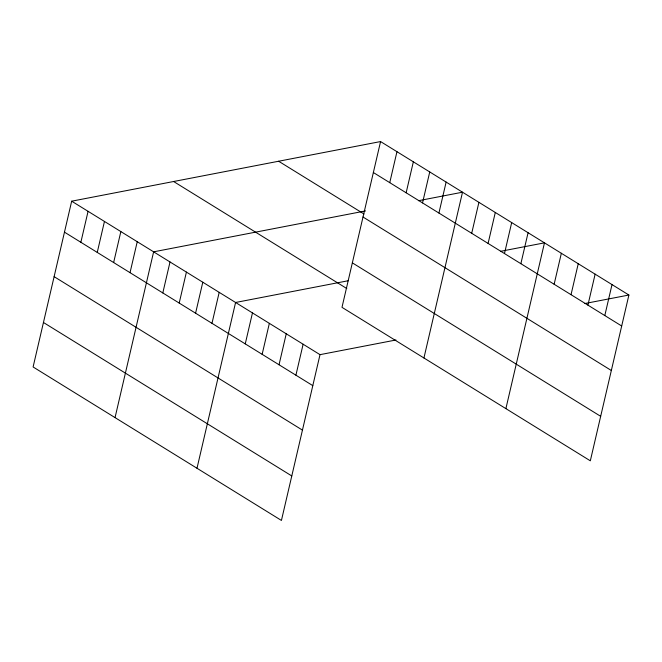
<?xml version="1.0" encoding="UTF-8"?>
<svg xmlns="http://www.w3.org/2000/svg" width="662" height="662" viewBox="0 0 662 662"><rect width="100%" height="100%" fill="white"/><g stroke="black" fill="none" stroke-linecap="round" stroke-linejoin="round"><path stroke-width="0.99" d="M380.567 141.56L341.989 307.342L590.322 460.81L628.9 295.029L380.567 141.56L71.678 201.19L33.1 366.971L281.433 520.44L320.011 354.658L395.959 339.995M80.863 242.284L88.071 211.319M97.248 252.421L104.455 221.447M113.641 262.549L120.848 231.576M130.033 272.678L137.241 241.704M115.047 417.614L153.625 251.833L365.581 210.913M162.811 292.935L170.018 261.962M179.203 303.064L186.411 272.09M195.588 313.192L202.795 282.219M211.981 323.321L219.188 292.347M196.995 468.266L235.581 302.484L348.212 280.738M245.254 343.884L252.462 312.919M262.144 354.319L269.351 323.354M279.033 364.762L286.241 333.789M295.914 375.197L303.122 344.223M389.752 182.654L396.96 151.689M406.145 192.783L413.345 161.818M422.53 202.911L429.737 171.946M438.923 213.04L446.13 182.075M423.937 357.985L462.515 192.203L418.55 200.694M471.7 233.305L478.907 202.332M488.093 243.434L495.3 212.461M504.477 253.563L511.685 222.589M520.87 263.691L528.077 232.718M505.892 408.628L544.47 242.846L500.497 251.337M554.144 284.255L561.351 253.281M571.033 294.689L578.24 263.724M587.922 305.124L595.13 274.159M604.803 315.567L612.011 284.594M584.927 303.519L628.9 295.029M373.36 172.525L621.692 326.002M278.636 161.238L364.034 214.016M363.008 217.012L611.34 370.488M352.341 262.847L600.674 416.324M173.61 181.512L346.797 288.541M71.678 201.19L320.011 354.658M64.471 232.155L312.803 385.632M54.119 276.65L302.451 430.118M43.452 322.485L291.785 475.953"/></g></svg>
